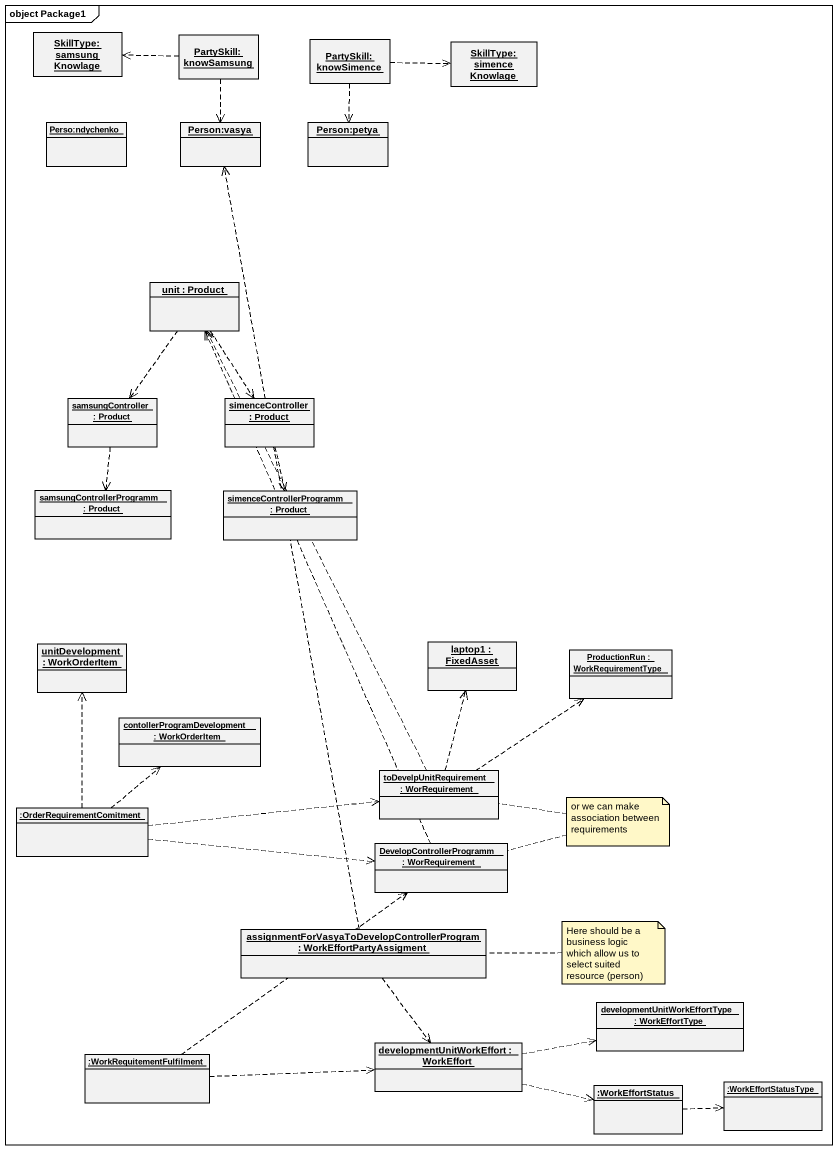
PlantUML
@startuml
mainframe object Package1
hide circle
hide empty members
object "SkillType:samsungKnowlage" as SkillType_samsungKnowlage
object "PartySkill:knowSamsung" as PartySkill_knowSamsung
object "PartySkill:knowSimence" as PartySkill_knowSimence
object "SkillType:simenceKnowlage" as SkillType_simenceKnowlage
object "Perso:ndychenko" as Perso_ndychenko
object "Person:vasya" as Person_vasya
object "Person:petya" as Person_petya
object "unit : Product" as unit
object "samsungController : Product" as samsungController
object "simenceController : Product" as simenceController
object "samsungControllerProgramm : Product" as samsungControllerProgramm
object "simenceControllerProgramm : Product" as simenceControllerProgramm
object "unitDevelopment : WorkOrderItem" as unitDevelopment
object "laptop1 : FixedAsset" as laptop1
object "ProductionRun : WorkRequirementType" as ProductionRun
object "contollerProgramDevelopment : WorkOrderItem" as contollerProgramDevelopment
object "toDevelpUnitRequirement : WorRequirement" as toDevelpUnitRequirement
object ":OrderRequirementComitment" as OrderRequirementComitment
object "DevelopControllerProgramm : WorRequirement" as DevelopControllerProgramm
object "assignmentForVasyaToDevelopControllerProgram : WorkEffortPartyAssigment" as assignmentForVasyaToDevelopC
object "developmentUnitWorkEffortType : WorkEffortType" as developmentUnitWorkEffortTyp
object ":WorkRequitementFulfilment" as WorkRequitementFulfilment
object "developmentUnitWorkEffort : WorkEffort" as developmentUnitWorkEffort
object ":WorkEffortStatus" as WorkEffortStatus
object ":WorkEffortStatusType" as WorkEffortStatusType
PartySkill_knowSamsung .left.> SkillType_samsungKnowlage
PartySkill_knowSamsung ..> Person_vasya
PartySkill_knowSimence .right.> SkillType_simenceKnowlage
PartySkill_knowSimence ..> Person_petya
unit ..> samsungController
unit ..> simenceController
samsungController ..> samsungControllerProgramm
simenceController ..> simenceControllerProgramm
toDevelpUnitRequirement .up.> unit
toDevelpUnitRequirement .up.> laptop1
toDevelpUnitRequirement .up.> ProductionRun
OrderRequirementComitment .up.> unitDevelopment
OrderRequirementComitment .up.> contollerProgramDevelopment
OrderRequirementComitment .right.> toDevelpUnitRequirement
OrderRequirementComitment .right.> DevelopControllerProgramm
DevelopControllerProgramm .up.> unit
assignmentForVasyaToDevelopC .up.> Person_vasya
assignmentForVasyaToDevelopC ..> developmentUnitWorkEffort
WorkRequitementFulfilment .up.> DevelopControllerProgramm
WorkRequitementFulfilment .right.> developmentUnitWorkEffort
developmentUnitWorkEffort .right.> developmentUnitWorkEffortTyp
developmentUnitWorkEffort .right.> WorkEffortStatus
WorkEffortStatus .right.> WorkEffortStatusType
note as N1
  or we can make association between requirements
end note
N1 .. toDevelpUnitRequirement
N1 .. DevelopControllerProgramm
note right of assignmentForVasyaToDevelopC : Here should be a business logic which allow us to select suited resource (person)
@enduml
